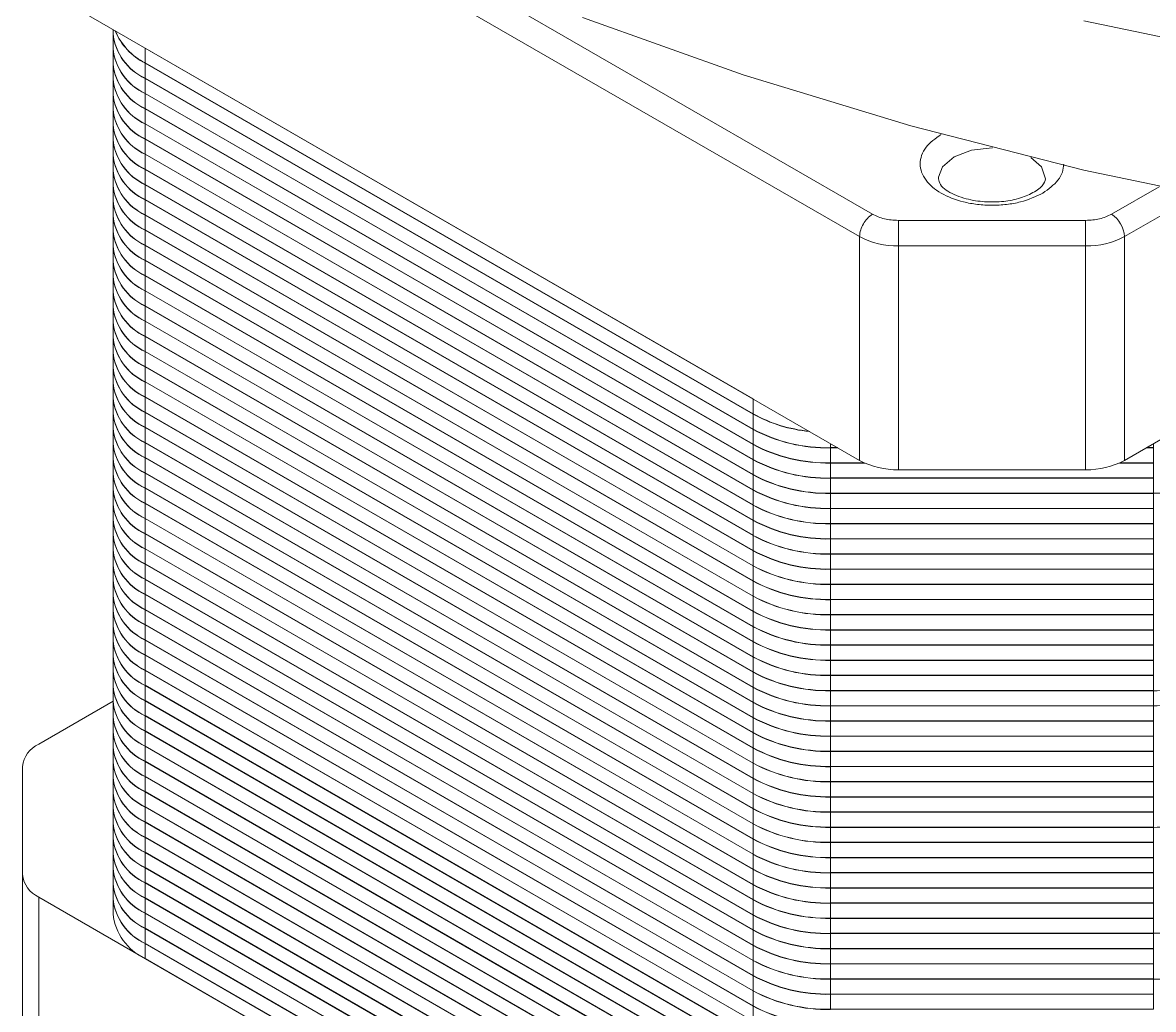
# Model space of a CAD drawing. Header units: millimetres. Extents: x -489 to 1607, y 116 to 1738.
# Drawn here: x 1229.96 to 1260.89, y 1290.42 to 1317.41 of the extents above; entities that cross this region are included whole.
import ezdxf

# ---------------------------------------------------------------- set-up
doc = ezdxf.new("R2010")
doc.units = ezdxf.units.MM

msp = doc.modelspace()

# ---------------------------------------------------------------- linework, layer by layer
at = {"color": 7, "linetype": 'Continuous', "lineweight": 15}
for p, q in [((1252.854, 1311.558), (1230.398, 1324.522)), ((1230.398, 1318.397), (1252.854, 1305.434)), ((1232.433, 1317.222), (1232.433, 1317.116)), ((1232.433, 1317.109), (1232.433, 1317.116)), ((1232.433, 1317.109), (1232.433, 1316.701)), ((1232.433, 1316.694), (1232.433, 1316.701)), ((1232.433, 1316.694), (1232.433, 1316.286)), ((1249.939, 1307.116), (1233.312, 1316.715)), ((1233.312, 1316.307), (1233.312, 1316.715)), ((1232.433, 1316.279), (1232.433, 1316.286)), ((1232.433, 1316.279), (1232.433, 1315.871)), ((1233.312, 1316.307), (1249.939, 1306.708)), ((1249.939, 1306.701), (1233.312, 1316.3)), ((1233.312, 1315.892), (1233.312, 1316.3)), ((1232.433, 1315.864), (1232.433, 1315.871)), ((1232.433, 1315.864), (1232.433, 1315.456)), ((1233.312, 1315.892), (1249.939, 1306.293)), ((1249.939, 1306.286), (1233.312, 1315.885)), ((1233.312, 1315.476), (1233.312, 1315.885)), ((1232.433, 1315.449), (1232.433, 1315.456)), ((1232.433, 1315.449), (1232.433, 1315.04)), ((1233.312, 1315.476), (1249.939, 1305.878)), ((1249.939, 1305.871), (1233.312, 1315.47)), ((1233.312, 1315.061), (1233.312, 1315.47)), ((1232.433, 1315.033), (1232.433, 1315.04)), ((1232.433, 1315.033), (1232.433, 1314.625)), ((1233.312, 1315.061), (1249.939, 1305.462)), ((1249.939, 1305.456), (1233.312, 1315.054)), ((1233.312, 1314.646), (1233.312, 1315.054)), ((1232.433, 1314.618), (1232.433, 1314.625)), ((1232.433, 1314.618), (1232.433, 1314.21)), ((1233.312, 1314.646), (1249.939, 1305.047)), ((1249.939, 1305.04), (1233.312, 1314.639)), ((1233.312, 1314.231), (1233.312, 1314.639)), ((1232.433, 1314.203), (1232.433, 1314.21)), ((1232.433, 1314.203), (1232.433, 1313.795)), ((1233.312, 1314.231), (1249.939, 1304.632)), ((1249.939, 1304.625), (1233.312, 1314.224)), ((1233.312, 1313.816), (1233.312, 1314.224)), ((1232.433, 1313.788), (1232.433, 1313.795)), ((1232.433, 1313.788), (1232.433, 1313.38)), ((1233.312, 1313.816), (1249.939, 1304.217)), ((1249.939, 1304.21), (1233.312, 1313.809)), ((1233.312, 1313.401), (1233.312, 1313.809)), ((1232.433, 1313.373), (1232.433, 1313.38)), ((1232.433, 1313.373), (1232.433, 1312.964)), ((1233.312, 1313.401), (1249.939, 1303.802)), ((1249.939, 1303.795), (1233.312, 1313.394)), ((1233.312, 1312.985), (1233.312, 1313.394)), ((1255.01, 1313.141), (1255.012, 1313.182)), ((1232.433, 1312.957), (1232.433, 1312.964)), ((1232.433, 1312.957), (1232.433, 1312.549)), ((1233.312, 1312.985), (1249.939, 1303.387)), ((1249.939, 1303.38), (1233.312, 1312.978)), ((1233.312, 1312.57), (1233.312, 1312.978)), ((1232.433, 1312.542), (1232.433, 1312.549)), ((1232.433, 1312.542), (1232.433, 1312.134)), ((1233.312, 1312.57), (1249.939, 1302.971)), ((1249.939, 1302.964), (1233.312, 1312.563)), ((1233.312, 1312.155), (1233.312, 1312.563)), ((1232.433, 1312.127), (1232.433, 1312.134)), ((1232.433, 1312.127), (1232.433, 1311.719)), ((1233.312, 1312.155), (1249.939, 1302.556)), ((1249.939, 1302.549), (1233.312, 1312.148)), ((1233.312, 1311.74), (1233.312, 1312.148)), ((1259.036, 1312.001), (1253.914, 1312.001)), ((1232.433, 1311.712), (1232.433, 1311.719)), ((1232.433, 1311.712), (1232.433, 1311.304)), ((1233.312, 1311.74), (1249.939, 1302.141)), ((1249.939, 1302.134), (1233.312, 1311.733)), ((1233.312, 1311.325), (1233.312, 1311.733)), ((1252.854, 1305.434), (1252.854, 1311.558)), ((1260.096, 1311.558), (1260.096, 1305.434)), ((1232.433, 1311.297), (1232.433, 1311.304)), ((1232.433, 1311.297), (1232.433, 1310.888)), ((1233.312, 1311.325), (1249.939, 1301.726)), ((1249.939, 1301.719), (1233.312, 1311.318)), ((1233.312, 1310.909), (1233.312, 1311.318)), ((1259.036, 1311.304), (1253.914, 1311.304)), ((1253.914, 1311.304), (1253.914, 1305.18)), ((1259.036, 1305.18), (1259.036, 1311.304)), ((1260.096, 1305.434), (1270.323, 1311.338)), ((1232.433, 1310.881), (1232.433, 1310.888)), ((1232.433, 1310.881), (1232.433, 1310.473)), ((1233.312, 1310.909), (1249.939, 1301.311)), ((1249.939, 1301.304), (1233.312, 1310.902)), ((1233.312, 1310.494), (1233.312, 1310.902)), ((1232.433, 1310.466), (1232.433, 1310.473)), ((1232.433, 1310.466), (1232.433, 1310.058)), ((1233.312, 1310.494), (1249.939, 1300.895)), ((1249.939, 1300.888), (1233.312, 1310.487)), ((1233.312, 1310.079), (1233.312, 1310.487)), ((1232.433, 1310.051), (1232.433, 1310.058)), ((1232.433, 1310.051), (1232.433, 1309.643)), ((1233.312, 1310.079), (1249.939, 1300.48)), ((1249.939, 1300.473), (1233.312, 1310.072)), ((1233.312, 1309.664), (1233.312, 1310.072)), ((1232.433, 1309.636), (1232.433, 1309.643)), ((1232.433, 1309.636), (1232.433, 1309.228)), ((1233.312, 1309.664), (1249.939, 1300.065)), ((1249.939, 1300.058), (1233.312, 1309.657)), ((1233.312, 1309.249), (1233.312, 1309.657)), ((1232.433, 1309.221), (1232.433, 1309.228)), ((1232.433, 1309.221), (1232.433, 1308.812)), ((1233.312, 1309.249), (1249.939, 1299.65)), ((1249.939, 1299.643), (1233.312, 1309.242)), ((1233.312, 1308.833), (1233.312, 1309.242)), ((1232.433, 1308.806), (1232.433, 1308.812)), ((1232.433, 1308.806), (1232.433, 1308.397)), ((1233.312, 1308.833), (1249.939, 1299.235)), ((1249.939, 1299.228), (1233.312, 1308.827)), ((1233.312, 1308.418), (1233.312, 1308.827)), ((1232.433, 1308.39), (1232.433, 1308.397)), ((1232.433, 1308.39), (1232.433, 1307.982)), ((1233.312, 1308.418), (1249.939, 1298.819)), ((1249.939, 1298.813), (1233.312, 1308.411)), ((1233.312, 1308.003), (1233.312, 1308.411)), ((1232.433, 1307.975), (1232.433, 1307.982)), ((1232.433, 1307.975), (1232.433, 1307.567)), ((1233.312, 1308.003), (1249.939, 1298.404)), ((1249.939, 1298.397), (1233.312, 1307.996)), ((1233.312, 1307.588), (1233.312, 1307.996)), ((1232.433, 1307.56), (1232.433, 1307.567)), ((1232.433, 1307.56), (1232.433, 1307.152)), ((1233.312, 1307.588), (1249.939, 1297.989)), ((1249.939, 1297.982), (1233.312, 1307.581)), ((1233.312, 1307.173), (1233.312, 1307.581)), ((1232.433, 1307.145), (1232.433, 1307.152)), ((1232.433, 1307.145), (1232.433, 1306.737)), ((1233.312, 1307.173), (1249.939, 1297.574)), ((1249.939, 1297.567), (1233.312, 1307.166)), ((1233.312, 1306.757), (1233.312, 1307.166)), ((1249.939, 1307.116), (1249.939, 1306.708)), ((1232.433, 1306.73), (1232.433, 1306.737)), ((1232.433, 1306.73), (1232.433, 1306.321)), ((1233.312, 1306.757), (1249.939, 1297.159)), ((1249.939, 1297.152), (1233.312, 1306.751)), ((1233.312, 1306.342), (1233.312, 1306.751)), ((1249.939, 1306.701), (1249.939, 1306.293)), ((1232.433, 1306.314), (1232.433, 1306.321)), ((1232.433, 1306.314), (1232.433, 1305.906)), ((1233.312, 1306.342), (1249.939, 1296.743)), ((1249.939, 1296.737), (1233.312, 1306.335)), ((1233.312, 1305.927), (1233.312, 1306.335)), ((1249.939, 1306.286), (1249.939, 1305.878)), ((1232.433, 1305.899), (1232.433, 1305.906)), ((1232.433, 1305.899), (1232.433, 1305.491)), ((1233.312, 1305.927), (1249.939, 1296.328)), ((1249.939, 1296.321), (1233.312, 1305.92)), ((1233.312, 1305.512), (1233.312, 1305.92)), ((1249.939, 1305.871), (1249.939, 1305.462)), ((1252.061, 1305.786), (1252.245, 1305.786)), ((1252.257, 1305.779), (1252.061, 1305.779)), ((1252.061, 1305.779), (1252.061, 1305.37)), ((1260.889, 1305.779), (1260.693, 1305.779)), ((1260.705, 1305.786), (1260.889, 1305.786)), ((1260.889, 1305.779), (1260.889, 1305.37)), ((1232.433, 1305.484), (1232.433, 1305.491)), ((1232.433, 1305.484), (1232.433, 1305.076)), ((1233.312, 1305.512), (1249.939, 1295.913)), ((1249.939, 1295.906), (1233.312, 1305.505)), ((1233.312, 1305.097), (1233.312, 1305.505)), ((1249.939, 1305.456), (1249.939, 1305.047)), ((1252.061, 1305.37), (1252.977, 1305.37)), ((1252.992, 1305.363), (1252.061, 1305.363)), ((1252.061, 1305.363), (1252.061, 1304.955)), ((1260.889, 1305.363), (1259.958, 1305.363)), ((1259.973, 1305.37), (1260.889, 1305.37)), ((1260.889, 1305.363), (1260.889, 1304.955)), ((1232.433, 1305.069), (1232.433, 1305.076)), ((1232.433, 1305.069), (1232.433, 1304.661)), ((1233.312, 1305.097), (1249.939, 1295.498)), ((1249.939, 1295.491), (1233.312, 1305.09)), ((1233.312, 1304.682), (1233.312, 1305.09)), ((1249.939, 1305.04), (1249.939, 1304.632)), ((1253.914, 1305.18), (1259.036, 1305.18)), ((1232.433, 1304.654), (1232.433, 1304.661)), ((1233.312, 1304.682), (1249.939, 1295.083)), ((1249.939, 1295.076), (1233.312, 1304.675)), ((1233.312, 1304.266), (1233.312, 1304.675)), ((1252.061, 1304.955), (1260.889, 1304.955)), ((1260.889, 1304.948), (1252.061, 1304.948)), ((1252.061, 1304.948), (1252.061, 1304.54)), ((1260.889, 1304.948), (1260.889, 1304.54)), ((1232.433, 1304.654), (1232.433, 1304.245)), ((1249.939, 1304.625), (1249.939, 1304.217)), ((1252.061, 1304.54), (1260.889, 1304.54)), ((1260.889, 1304.533), (1252.061, 1304.533)), ((1252.061, 1304.533), (1252.061, 1304.125)), ((1260.889, 1304.533), (1260.889, 1304.125)), ((1232.433, 1304.238), (1232.433, 1304.245)), ((1232.433, 1304.238), (1232.433, 1303.83)), ((1233.312, 1304.266), (1249.939, 1294.668)), ((1249.939, 1294.661), (1233.312, 1304.259)), ((1233.312, 1303.851), (1233.312, 1304.259)), ((1249.939, 1304.21), (1249.939, 1303.802)), ((1252.061, 1304.125), (1260.889, 1304.125)), ((1260.889, 1304.118), (1252.061, 1304.118)), ((1252.061, 1304.118), (1252.061, 1303.71)), ((1260.889, 1304.118), (1260.889, 1303.71)), ((1232.433, 1303.823), (1232.433, 1303.83)), ((1232.433, 1303.823), (1232.433, 1303.415)), ((1233.312, 1303.851), (1249.939, 1294.252)), ((1249.939, 1294.245), (1233.312, 1303.844)), ((1233.312, 1303.436), (1233.312, 1303.844)), ((1249.939, 1303.795), (1249.939, 1303.387)), ((1233.312, 1303.436), (1249.939, 1293.837)), ((1249.939, 1293.83), (1233.312, 1303.429)), ((1233.312, 1303.021), (1233.312, 1303.429)), ((1252.061, 1303.71), (1260.889, 1303.71)), ((1260.889, 1303.703), (1252.061, 1303.703)), ((1252.061, 1303.703), (1252.061, 1303.294)), ((1260.889, 1303.703), (1260.889, 1303.294)), ((1232.433, 1303.408), (1232.433, 1303.415)), ((1232.433, 1303.408), (1232.433, 1303)), ((1249.939, 1303.38), (1249.939, 1302.971)), ((1252.061, 1303.294), (1260.889, 1303.294)), ((1260.889, 1303.288), (1252.061, 1303.288)), ((1252.061, 1303.288), (1252.061, 1302.879)), ((1260.889, 1303.288), (1260.889, 1302.879)), ((1232.433, 1302.993), (1232.433, 1303)), ((1232.433, 1302.993), (1232.433, 1302.585)), ((1233.312, 1303.021), (1249.939, 1293.422)), ((1249.939, 1293.415), (1233.312, 1303.014)), ((1233.312, 1302.606), (1233.312, 1303.014)), ((1249.939, 1302.964), (1249.939, 1302.556)), ((1252.061, 1302.879), (1260.889, 1302.879)), ((1260.889, 1302.872), (1252.061, 1302.872)), ((1252.061, 1302.872), (1252.061, 1302.464)), ((1260.889, 1302.872), (1260.889, 1302.464)), ((1232.433, 1302.578), (1232.433, 1302.585)), ((1232.433, 1302.578), (1232.433, 1302.169)), ((1233.312, 1302.606), (1249.939, 1293.007)), ((1249.939, 1293), (1233.312, 1302.599)), ((1233.312, 1302.19), (1233.312, 1302.599)), ((1249.939, 1302.549), (1249.939, 1302.141)), ((1233.312, 1302.19), (1249.939, 1292.592)), ((1249.939, 1292.585), (1233.312, 1302.183)), ((1233.312, 1301.775), (1233.312, 1302.183)), ((1252.061, 1302.464), (1260.889, 1302.464)), ((1260.889, 1302.457), (1252.061, 1302.457)), ((1252.061, 1302.457), (1252.061, 1302.049)), ((1260.889, 1302.457), (1260.889, 1302.049)), ((1232.433, 1302.163), (1232.433, 1302.169)), ((1232.433, 1302.163), (1232.433, 1301.754)), ((1249.939, 1302.134), (1249.939, 1301.726)), ((1252.061, 1302.049), (1260.889, 1302.049)), ((1260.889, 1302.042), (1252.061, 1302.042)), ((1252.061, 1302.042), (1252.061, 1301.634)), ((1260.889, 1302.042), (1260.889, 1301.634)), ((1232.433, 1301.747), (1232.433, 1301.754)), ((1232.433, 1301.747), (1232.433, 1301.339)), ((1233.312, 1301.775), (1249.939, 1292.176)), ((1249.939, 1292.169), (1233.312, 1301.768)), ((1233.312, 1301.36), (1233.312, 1301.768)), ((1249.939, 1301.719), (1249.939, 1301.311)), ((1252.061, 1301.634), (1260.889, 1301.634)), ((1260.889, 1301.627), (1252.061, 1301.627)), ((1252.061, 1301.627), (1252.061, 1301.219)), ((1260.889, 1301.627), (1260.889, 1301.219)), ((1232.433, 1301.332), (1232.433, 1301.339)), ((1232.433, 1301.332), (1232.433, 1300.924)), ((1233.312, 1301.36), (1249.939, 1291.761)), ((1249.939, 1291.754), (1233.312, 1301.353)), ((1233.312, 1300.945), (1233.312, 1301.353)), ((1249.939, 1301.304), (1249.939, 1300.895)), ((1252.061, 1301.219), (1260.889, 1301.219)), ((1260.889, 1301.212), (1252.061, 1301.212)), ((1252.061, 1301.212), (1252.061, 1300.803)), ((1260.889, 1301.212), (1260.889, 1300.803)), ((1232.433, 1300.917), (1232.433, 1300.924)), ((1232.433, 1300.917), (1232.433, 1300.509)), ((1233.312, 1300.945), (1249.939, 1291.346)), ((1249.939, 1291.339), (1233.312, 1300.938)), ((1233.312, 1300.53), (1233.312, 1300.938)), ((1249.939, 1300.888), (1249.939, 1300.48)), ((1252.061, 1300.803), (1260.889, 1300.803)), ((1260.889, 1300.796), (1252.061, 1300.796)), ((1252.061, 1300.796), (1252.061, 1300.388)), ((1260.889, 1300.796), (1260.889, 1300.388)), ((1232.433, 1300.502), (1232.433, 1300.509)), ((1232.433, 1300.502), (1232.433, 1300.093)), ((1233.312, 1300.53), (1249.939, 1290.931)), ((1249.939, 1290.924), (1233.312, 1300.523)), ((1233.312, 1300.114), (1233.312, 1300.523)), ((1249.939, 1300.473), (1249.939, 1300.065)), ((1252.061, 1300.388), (1260.889, 1300.388)), ((1260.889, 1300.381), (1252.061, 1300.381)), ((1252.061, 1300.381), (1252.061, 1299.973)), ((1260.889, 1300.381), (1260.889, 1299.973)), ((1232.433, 1300.087), (1232.433, 1300.093)), ((1232.433, 1300.087), (1232.433, 1299.678)), ((1233.312, 1300.114), (1249.939, 1290.516)), ((1249.939, 1290.509), (1233.312, 1300.108)), ((1233.312, 1299.699), (1233.312, 1300.108)), ((1249.939, 1300.058), (1249.939, 1299.65)), ((1252.061, 1299.973), (1260.889, 1299.973)), ((1260.889, 1299.966), (1252.061, 1299.966)), ((1252.061, 1299.966), (1252.061, 1299.558)), ((1260.889, 1299.966), (1260.889, 1299.558)), ((1232.433, 1299.671), (1232.433, 1299.678)), ((1232.433, 1299.671), (1232.433, 1299.263)), ((1233.312, 1299.699), (1249.939, 1290.1)), ((1249.939, 1290.094), (1233.312, 1299.692)), ((1233.312, 1299.284), (1233.312, 1299.692)), ((1249.939, 1299.643), (1249.939, 1299.235)), ((1252.061, 1299.558), (1260.889, 1299.558)), ((1260.889, 1299.551), (1252.061, 1299.551)), ((1252.061, 1299.551), (1252.061, 1299.143)), ((1260.889, 1299.551), (1260.889, 1299.143)), ((1232.433, 1299.256), (1232.433, 1299.263)), ((1232.433, 1299.256), (1232.433, 1298.848)), ((1233.312, 1299.284), (1249.939, 1289.685)), ((1249.939, 1289.678), (1233.312, 1299.277)), ((1233.312, 1298.869), (1233.312, 1299.277)), ((1249.939, 1299.228), (1249.939, 1298.819)), ((1252.061, 1299.143), (1260.889, 1299.143)), ((1260.889, 1299.136), (1252.061, 1299.136)), ((1252.061, 1299.136), (1252.061, 1298.727)), ((1260.889, 1299.136), (1260.889, 1298.727)), ((1232.433, 1298.849), (1230.398, 1297.674)), ((1232.433, 1298.841), (1232.433, 1298.848)), ((1232.433, 1298.841), (1232.433, 1298.433)), ((1233.312, 1298.869), (1249.939, 1289.27)), ((1249.939, 1289.263), (1233.312, 1298.862)), ((1233.312, 1298.454), (1233.312, 1298.862)), ((1249.939, 1298.813), (1249.939, 1298.404)), ((1252.061, 1298.727), (1260.889, 1298.727)), ((1260.889, 1298.72), (1252.061, 1298.72)), ((1252.061, 1298.72), (1252.061, 1298.312)), ((1260.889, 1298.72), (1260.889, 1298.312)), ((1232.433, 1298.426), (1232.433, 1298.433)), ((1232.433, 1298.426), (1232.433, 1298.018)), ((1233.312, 1298.454), (1249.939, 1288.855)), ((1249.939, 1288.848), (1233.312, 1298.447)), ((1233.312, 1298.038), (1233.312, 1298.447)), ((1249.939, 1298.397), (1249.939, 1297.989)), ((1252.061, 1298.312), (1260.889, 1298.312)), ((1260.889, 1298.305), (1252.061, 1298.305)), ((1252.061, 1298.305), (1252.061, 1297.897)), ((1260.889, 1298.305), (1260.889, 1297.897)), ((1232.433, 1298.011), (1232.433, 1298.018)), ((1232.433, 1298.011), (1232.433, 1297.602)), ((1233.312, 1298.038), (1249.939, 1288.44)), ((1249.939, 1288.433), (1233.312, 1298.032)), ((1233.312, 1297.623), (1233.312, 1298.032)), ((1249.939, 1297.982), (1249.939, 1297.574)), ((1252.061, 1297.897), (1260.889, 1297.897)), ((1260.889, 1297.89), (1252.061, 1297.89)), ((1252.061, 1297.89), (1252.061, 1297.482)), ((1260.889, 1297.89), (1260.889, 1297.482)), ((1232.433, 1297.595), (1232.433, 1297.602)), ((1232.433, 1297.595), (1232.433, 1297.187)), ((1233.312, 1297.623), (1249.939, 1288.024)), ((1249.939, 1288.018), (1233.312, 1297.616)), ((1233.312, 1297.208), (1233.312, 1297.616)), ((1249.939, 1297.567), (1249.939, 1297.159)), ((1252.061, 1297.482), (1260.889, 1297.482)), ((1260.889, 1297.475), (1252.061, 1297.475)), ((1252.061, 1297.475), (1252.061, 1297.067)), ((1260.889, 1297.475), (1260.889, 1297.067)), ((1229.958, 1297.062), (1229.958, 1294.105)), ((1232.433, 1297.18), (1232.433, 1297.187)), ((1232.433, 1297.18), (1232.433, 1296.772)), ((1233.312, 1297.208), (1249.939, 1287.609)), ((1249.939, 1287.602), (1233.312, 1297.201)), ((1233.312, 1296.793), (1233.312, 1297.201)), ((1249.939, 1297.152), (1249.939, 1296.743)), ((1252.061, 1297.067), (1260.889, 1297.067)), ((1260.889, 1297.06), (1252.061, 1297.06)), ((1252.061, 1297.06), (1252.061, 1296.651)), ((1260.889, 1297.06), (1260.889, 1296.651)), ((1232.433, 1296.765), (1232.433, 1296.772)), ((1232.433, 1296.765), (1232.433, 1296.357)), ((1233.312, 1296.793), (1249.939, 1287.194)), ((1249.939, 1287.187), (1233.312, 1296.786)), ((1233.312, 1296.378), (1233.312, 1296.786)), ((1249.939, 1296.737), (1249.939, 1296.328)), ((1252.061, 1296.651), (1260.889, 1296.651)), ((1260.889, 1296.645), (1252.061, 1296.645)), ((1252.061, 1296.645), (1252.061, 1296.236)), ((1260.889, 1296.645), (1260.889, 1296.236)), ((1232.433, 1296.35), (1232.433, 1296.357)), ((1232.433, 1296.35), (1232.433, 1295.942)), ((1233.312, 1296.378), (1249.939, 1286.779)), ((1249.939, 1286.772), (1233.312, 1296.371)), ((1233.312, 1295.963), (1233.312, 1296.371)), ((1249.939, 1296.321), (1249.939, 1295.913)), ((1252.061, 1296.236), (1260.889, 1296.236)), ((1260.889, 1296.229), (1252.061, 1296.229)), ((1252.061, 1296.229), (1252.061, 1295.821)), ((1260.889, 1296.229), (1260.889, 1295.821)), ((1232.433, 1295.935), (1232.433, 1295.942)), ((1232.433, 1295.935), (1232.433, 1295.526)), ((1233.312, 1295.963), (1249.939, 1286.364)), ((1249.939, 1286.357), (1233.312, 1295.956)), ((1233.312, 1295.547), (1233.312, 1295.956)), ((1249.939, 1295.906), (1249.939, 1295.498)), ((1252.061, 1295.821), (1260.889, 1295.821)), ((1260.889, 1295.814), (1252.061, 1295.814)), ((1252.061, 1295.814), (1252.061, 1295.406)), ((1260.889, 1295.814), (1260.889, 1295.406)), ((1232.433, 1295.519), (1232.433, 1295.526)), ((1232.433, 1295.519), (1232.433, 1295.111)), ((1233.312, 1295.547), (1249.939, 1285.949)), ((1249.939, 1285.942), (1233.312, 1295.54)), ((1233.312, 1295.132), (1233.312, 1295.54)), ((1249.939, 1295.491), (1249.939, 1295.083)), ((1252.061, 1295.406), (1260.889, 1295.406)), ((1260.889, 1295.399), (1252.061, 1295.399)), ((1252.061, 1295.399), (1252.061, 1294.991)), ((1260.889, 1295.399), (1260.889, 1294.991)), ((1232.433, 1295.104), (1232.433, 1295.111)), ((1232.433, 1295.104), (1232.433, 1294.696)), ((1233.312, 1295.132), (1249.939, 1285.533)), ((1249.939, 1285.526), (1233.312, 1295.125)), ((1233.312, 1294.717), (1233.312, 1295.125)), ((1249.939, 1295.076), (1249.939, 1294.668)), ((1252.061, 1294.991), (1260.889, 1294.991)), ((1260.889, 1294.984), (1252.061, 1294.984)), ((1252.061, 1294.984), (1252.061, 1294.575)), ((1260.889, 1294.984), (1260.889, 1294.575)), ((1232.433, 1294.689), (1232.433, 1294.696)), ((1232.433, 1294.689), (1232.433, 1294.281)), ((1233.312, 1294.717), (1249.939, 1285.118)), ((1249.939, 1285.111), (1233.312, 1294.71)), ((1233.312, 1294.302), (1233.312, 1294.71)), ((1249.939, 1294.661), (1249.939, 1294.252)), ((1252.061, 1294.575), (1260.889, 1294.575)), ((1260.889, 1294.569), (1252.061, 1294.569)), ((1252.061, 1294.569), (1252.061, 1294.16)), ((1260.889, 1294.569), (1260.889, 1294.16)), ((1232.433, 1294.274), (1232.433, 1294.281)), ((1232.433, 1294.274), (1232.433, 1293.866)), ((1233.312, 1294.302), (1249.939, 1284.703)), ((1249.939, 1284.696), (1233.312, 1294.295)), ((1233.312, 1293.887), (1233.312, 1294.295)), ((1249.939, 1294.245), (1249.939, 1293.837)), ((1252.061, 1294.16), (1260.889, 1294.16)), ((1260.889, 1294.153), (1252.061, 1294.153)), ((1252.061, 1294.153), (1252.061, 1293.745)), ((1260.889, 1294.153), (1260.889, 1293.745)), ((1229.958, 1286.348), (1229.958, 1294.105)), ((1232.433, 1293.859), (1232.433, 1293.866)), ((1232.433, 1293.859), (1232.433, 1293.45)), ((1233.312, 1293.887), (1249.939, 1284.288)), ((1249.939, 1284.281), (1233.312, 1293.88)), ((1233.312, 1293.471), (1233.312, 1293.88)), ((1249.939, 1293.83), (1249.939, 1293.422)), ((1252.061, 1293.745), (1260.889, 1293.745)), ((1260.889, 1293.738), (1252.061, 1293.738)), ((1252.061, 1293.738), (1252.061, 1293.33)), ((1260.889, 1293.738), (1260.889, 1293.33)), ((1230.398, 1293.493), (1252.854, 1280.529)), ((1230.398, 1293.493), (1230.398, 1285.736)), ((1232.433, 1293.444), (1232.433, 1293.45)), ((1232.433, 1293.444), (1232.433, 1293.035)), ((1233.312, 1293.471), (1249.939, 1283.873)), ((1249.939, 1283.866), (1233.312, 1293.464)), ((1233.312, 1293.056), (1233.312, 1293.464)), ((1249.939, 1293.415), (1249.939, 1293.007)), ((1252.061, 1293.33), (1260.889, 1293.33)), ((1260.889, 1293.323), (1252.061, 1293.323)), ((1252.061, 1293.323), (1252.061, 1292.915)), ((1260.889, 1293.323), (1260.889, 1292.915)), ((1233.312, 1293.056), (1249.939, 1283.457)), ((1249.939, 1283.45), (1233.312, 1293.049)), ((1233.312, 1292.641), (1233.312, 1293.049)), ((1249.939, 1293), (1249.939, 1292.592)), ((1252.061, 1292.915), (1260.889, 1292.915)), ((1260.889, 1292.908), (1252.061, 1292.908)), ((1252.061, 1292.908), (1252.061, 1292.5)), ((1260.889, 1292.908), (1260.889, 1292.5)), ((1233.312, 1292.641), (1249.939, 1283.042)), ((1249.939, 1283.035), (1233.312, 1292.634)), ((1233.312, 1292.226), (1233.312, 1292.634)), ((1249.939, 1292.585), (1249.939, 1292.176)), ((1252.061, 1292.5), (1260.889, 1292.5)), ((1260.889, 1292.493), (1252.061, 1292.493)), ((1252.061, 1292.493), (1252.061, 1292.084)), ((1260.889, 1292.493), (1260.889, 1292.084)), ((1233.312, 1292.226), (1249.939, 1282.627)), ((1249.939, 1282.62), (1233.312, 1292.219)), ((1233.312, 1291.811), (1233.312, 1292.219)), ((1249.939, 1292.169), (1249.939, 1291.761)), ((1252.061, 1292.084), (1260.889, 1292.084)), ((1260.889, 1292.077), (1252.061, 1292.077)), ((1252.061, 1292.077), (1252.061, 1291.669)), ((1260.889, 1292.077), (1260.889, 1291.669)), ((1233.312, 1291.811), (1249.939, 1282.212)), ((1249.939, 1291.754), (1249.939, 1291.346)), ((1252.061, 1291.669), (1260.889, 1291.669)), ((1260.889, 1291.662), (1252.061, 1291.662)), ((1252.061, 1291.662), (1252.061, 1291.254)), ((1260.889, 1291.662), (1260.889, 1291.254)), ((1249.939, 1291.339), (1249.939, 1290.931)), ((1252.061, 1291.254), (1260.889, 1291.254)), ((1260.889, 1291.247), (1252.061, 1291.247)), ((1252.061, 1291.247), (1252.061, 1290.839)), ((1260.889, 1291.247), (1260.889, 1290.839)), ((1249.939, 1290.924), (1249.939, 1290.516)), ((1252.061, 1290.839), (1260.889, 1290.839)), ((1260.889, 1290.832), (1252.061, 1290.832)), ((1252.061, 1290.832), (1252.061, 1290.424)), ((1260.889, 1290.832), (1260.889, 1290.424)), ((1249.939, 1290.509), (1249.939, 1290.1)), ((1252.061, 1290.424), (1260.889, 1290.424))]:
    msp.add_line(p, q, dxfattribs=at)
at = {"color": 8, "linetype": 'Continuous', "lineweight": 15}
for p, q in [((1253.207, 1312.17), (1240.117, 1319.727)), ((1261.045, 1312.922), (1259.743, 1312.17)), ((1262.086, 1312.706), (1260.096, 1311.558)), ((1252.061, 1305.892), (1252.061, 1305.786)), ((1260.889, 1305.892), (1260.889, 1305.786))]:
    msp.add_line(p, q, dxfattribs=at)
at = {"color": 7, "linetype": 'Continuous', "lineweight": 15, "flags": 128}
for points in [[(1258.987, 1317.461), (1263.856, 1316.445), (1268.835, 1315.625), (1273.899, 1315.005), (1279.026, 1314.588), (1284.191, 1314.377), (1289.368, 1314.371), (1294.534, 1314.572), (1299.663, 1314.978), (1304.732, 1315.588), (1309.716, 1316.398), (1314.591, 1317.404), (1319.334, 1318.602)], [(1245.269, 1317.553), (1249.671, 1315.98), (1254.251, 1314.587), (1258.987, 1313.379), (1263.856, 1312.362), (1268.835, 1311.542), (1273.899, 1310.922), (1279.026, 1310.505), (1284.191, 1310.294), (1289.368, 1310.288), (1294.534, 1310.489), (1299.663, 1310.895), (1304.732, 1311.505), (1309.716, 1312.315), (1314.591, 1313.321), (1319.334, 1314.519), (1323.923, 1315.904), (1328.335, 1317.467)], [(1253.914, 1312.001), (1253.914, 1311.937), (1253.914, 1311.86), (1253.914, 1311.772), (1253.914, 1311.678), (1253.914, 1311.58), (1253.914, 1311.483), (1253.914, 1311.39), (1253.914, 1311.304)], [(1259.036, 1312.001), (1259.036, 1311.971), (1259.036, 1311.937), (1259.036, 1311.9), (1259.036, 1311.86), (1259.036, 1311.817), (1259.036, 1311.772), (1259.036, 1311.726), (1259.036, 1311.678)], [(1259.036, 1311.304), (1259.036, 1311.346), (1259.036, 1311.39), (1259.036, 1311.435), (1259.036, 1311.483), (1259.036, 1311.531), (1259.036, 1311.58), (1259.036, 1311.629), (1259.036, 1311.678)]]:
    msp.add_lwpolyline(points, dxfattribs=at)
at = {"color": 8, "linetype": 'Continuous', "lineweight": 15, "flags": 128}
for points in [[(1255.012, 1313.182), (1255.121, 1313.465), (1255.439, 1313.739), (1255.914, 1313.923), (1256.475, 1313.987), (1256.492, 1313.987)], [(1257.535, 1313.725), (1257.828, 1313.465), (1257.94, 1313.141)]]:
    msp.add_lwpolyline(points, dxfattribs=at)
at = {"color": 7, "linetype": 'Continuous', "lineweight": 15}
for centre, radius, start, end in [((1233.935, 1317.266), 1.509, 185.694, 245.6262), ((1233.935, 1317.259), 1.509, 185.694, 245.6262), ((1234.105, 1317.857), 1.747, 202.4494, 243.0223), ((1234.114, 1317.876), 1.762, 203.6165, 242.9313), ((1233.935, 1316.851), 1.509, 185.694, 245.6262), ((1233.935, 1316.844), 1.509, 185.694, 245.6262), ((1233.935, 1316.436), 1.509, 185.694, 245.6262), ((1233.935, 1316.429), 1.509, 185.694, 245.6262), ((1233.935, 1316.02), 1.509, 185.694, 245.6262), ((1233.935, 1316.013), 1.509, 185.694, 245.6262), ((1233.935, 1315.605), 1.509, 185.694, 245.6262), ((1233.935, 1315.598), 1.509, 185.694, 245.6262), ((1233.935, 1315.19), 1.509, 185.694, 245.6262), ((1233.935, 1315.183), 1.509, 185.694, 245.6262), ((1233.935, 1314.775), 1.509, 185.694, 245.6262), ((1233.935, 1314.768), 1.509, 185.694, 245.6262), ((1233.935, 1314.36), 1.509, 185.694, 245.6262), ((1233.935, 1314.353), 1.509, 185.694, 245.6262), ((1233.935, 1313.944), 1.509, 185.694, 245.6262), ((1233.935, 1313.938), 1.509, 185.694, 245.6262), ((1233.935, 1313.529), 1.509, 185.694, 245.6262), ((1233.935, 1313.522), 1.509, 185.694, 245.6262), ((1233.935, 1313.114), 1.509, 185.694, 245.6262), ((1233.935, 1313.107), 1.509, 185.694, 245.6262), ((1233.935, 1312.699), 1.509, 185.694, 245.6262), ((1233.935, 1312.692), 1.509, 185.694, 245.6262), ((1233.935, 1312.284), 1.509, 185.694, 245.6262), ((1233.935, 1312.277), 1.509, 185.694, 245.6262), ((1253.589, 1311.558), 0.721, 121.9532, 151.1405), ((1259.329, 1311.523), 0.768, 2.6049, 57.3961), ((1253.575, 1311.533), 0.722, 148.8601, 178.0435), ((1233.935, 1311.869), 1.509, 185.694, 245.6262), ((1233.935, 1311.862), 1.509, 185.694, 245.6262), ((1253.871, 1313.468), 2.164, 241.959, 271.1446), ((1259.079, 1313.468), 2.164, 268.8562, 298.0397), ((1233.935, 1311.453), 1.509, 185.694, 245.6262), ((1233.935, 1311.446), 1.509, 185.694, 245.6262), ((1233.935, 1311.038), 1.509, 185.694, 245.6262), ((1233.935, 1311.031), 1.509, 185.694, 245.6262), ((1233.935, 1310.623), 1.509, 185.694, 245.6262), ((1233.935, 1310.616), 1.509, 185.694, 245.6262), ((1233.935, 1310.208), 1.509, 185.694, 245.6262), ((1233.935, 1310.201), 1.509, 185.694, 245.6262), ((1233.935, 1309.793), 1.509, 185.694, 245.6262), ((1233.935, 1309.786), 1.509, 185.694, 245.6262), ((1233.935, 1309.377), 1.509, 185.694, 245.6262), ((1233.935, 1309.37), 1.509, 185.694, 245.6262), ((1233.935, 1308.962), 1.509, 185.694, 245.6262), ((1233.935, 1308.955), 1.509, 185.694, 245.6262), ((1233.935, 1308.547), 1.509, 185.694, 245.6262), ((1233.935, 1308.54), 1.509, 185.694, 245.6262), ((1233.935, 1308.132), 1.509, 185.694, 245.6262), ((1233.935, 1308.125), 1.509, 185.694, 245.6262), ((1233.935, 1307.717), 1.509, 185.694, 245.6262), ((1233.935, 1307.71), 1.509, 185.694, 245.6262), ((1233.935, 1307.301), 1.509, 185.694, 245.6262), ((1233.935, 1307.294), 1.509, 185.694, 245.6262), ((1233.935, 1306.886), 1.509, 185.694, 245.6262), ((1233.935, 1306.879), 1.509, 185.694, 245.6262), ((1251.867, 1310.229), 4.014, 241.3068, 264.2668), ((1251.869, 1310.228), 4.02, 241.3142, 264.4572), ((1233.935, 1306.471), 1.509, 185.694, 245.6262), ((1233.935, 1306.464), 1.509, 185.694, 245.6262), ((1251.974, 1310.113), 4.329, 241.9594, 271.1442), ((1251.974, 1310.106), 4.329, 241.9594, 271.1442), ((1233.935, 1306.056), 1.509, 185.694, 245.6262), ((1233.935, 1306.049), 1.509, 185.694, 245.6262), ((1251.974, 1309.698), 4.329, 241.9594, 271.1442), ((1251.974, 1309.691), 4.329, 241.9594, 271.1442), ((1233.935, 1305.641), 1.509, 185.694, 245.6262), ((1233.935, 1305.634), 1.509, 185.694, 245.6262), ((1251.974, 1309.283), 4.329, 241.9594, 271.1442), ((1251.974, 1309.276), 4.329, 241.9594, 271.1442), ((1253.871, 1307.344), 2.164, 241.959, 271.1446), ((1259.079, 1307.344), 2.164, 268.8562, 298.0397), ((1233.935, 1305.225), 1.509, 185.694, 245.6262), ((1233.935, 1305.219), 1.509, 185.694, 245.6262), ((1251.974, 1308.868), 4.329, 241.9594, 271.1442), ((1251.974, 1308.861), 4.329, 241.9594, 271.1442), ((1260.976, 1308.868), 4.329, 268.8562, 298.0397), ((1233.935, 1304.81), 1.509, 185.694, 245.6262), ((1233.935, 1304.803), 1.509, 185.694, 245.6262), ((1251.974, 1308.453), 4.329, 241.9594, 271.1442), ((1251.974, 1308.446), 4.329, 241.9594, 271.1442), ((1233.935, 1304.395), 1.509, 185.694, 245.6262), ((1233.935, 1304.388), 1.509, 185.694, 245.6262), ((1251.974, 1308.037), 4.329, 241.9594, 271.1442), ((1251.974, 1308.031), 4.329, 241.9594, 271.1442), ((1233.935, 1303.98), 1.509, 185.694, 245.6262), ((1233.935, 1303.973), 1.509, 185.694, 245.6262), ((1251.974, 1307.622), 4.329, 241.9594, 271.1442), ((1251.974, 1307.615), 4.329, 241.9594, 271.1442), ((1233.935, 1303.565), 1.509, 185.694, 245.6262), ((1233.935, 1303.558), 1.509, 185.694, 245.6262), ((1251.974, 1307.207), 4.329, 241.9594, 271.1442), ((1251.974, 1307.2), 4.329, 241.9594, 271.1442), ((1233.935, 1303.15), 1.509, 185.694, 245.6262), ((1233.935, 1303.143), 1.509, 185.694, 245.6262), ((1251.974, 1306.792), 4.329, 241.9594, 271.1442), ((1251.974, 1306.785), 4.329, 241.9594, 271.1442), ((1233.935, 1302.734), 1.509, 185.694, 245.6262), ((1233.935, 1302.727), 1.509, 185.694, 245.6262), ((1251.974, 1306.377), 4.329, 241.9594, 271.1442), ((1251.974, 1306.37), 4.329, 241.9594, 271.1442), ((1233.935, 1302.319), 1.509, 185.694, 245.6262), ((1233.935, 1302.312), 1.509, 185.694, 245.6262), ((1251.974, 1305.961), 4.329, 241.9594, 271.1442), ((1251.974, 1305.955), 4.329, 241.9594, 271.1442), ((1233.935, 1301.904), 1.509, 185.694, 245.6262), ((1233.935, 1301.897), 1.509, 185.694, 245.6262), ((1251.974, 1305.546), 4.329, 241.9594, 271.1442), ((1251.974, 1305.539), 4.329, 241.9594, 271.1442), ((1233.935, 1301.489), 1.509, 185.694, 245.6262), ((1233.935, 1301.482), 1.509, 185.694, 245.6262), ((1251.974, 1305.131), 4.329, 241.9594, 271.1442), ((1251.974, 1305.124), 4.329, 241.9594, 271.1442), ((1233.935, 1301.074), 1.509, 185.694, 245.6262), ((1233.935, 1301.067), 1.509, 185.694, 245.6262), ((1251.974, 1304.716), 4.329, 241.9594, 271.1442), ((1251.974, 1304.709), 4.329, 241.9594, 271.1442), ((1233.935, 1300.658), 1.509, 185.694, 245.6262), ((1233.935, 1300.651), 1.509, 185.694, 245.6262), ((1251.974, 1304.301), 4.329, 241.9594, 271.1442), ((1251.974, 1304.294), 4.329, 241.9594, 271.1442), ((1233.935, 1300.243), 1.509, 185.694, 245.6262), ((1233.935, 1300.236), 1.509, 185.694, 245.6262), ((1251.974, 1303.886), 4.329, 241.9594, 271.1442), ((1251.974, 1303.879), 4.329, 241.9594, 271.1442), ((1233.935, 1299.828), 1.509, 185.694, 245.6262), ((1233.935, 1299.821), 1.509, 185.694, 245.6262), ((1251.974, 1303.47), 4.329, 241.9594, 271.1442), ((1251.974, 1303.463), 4.329, 241.9594, 271.1442), ((1260.926, 1303.847), 4.711, 269.5547, 289.3316), ((1233.935, 1299.413), 1.509, 185.694, 245.6262), ((1233.935, 1299.406), 1.509, 185.694, 245.6262), ((1251.974, 1303.055), 4.329, 241.9594, 271.1442), ((1251.974, 1303.048), 4.329, 241.9594, 271.1442), ((1233.935, 1298.998), 1.509, 185.694, 245.6262), ((1233.935, 1298.991), 1.509, 185.694, 245.6262), ((1251.974, 1302.64), 4.329, 241.9594, 271.1442), ((1251.974, 1302.633), 4.329, 241.9594, 271.1442), ((1260.926, 1303.438), 4.711, 269.5547, 289.3316), ((1233.935, 1298.582), 1.509, 185.694, 245.6262), ((1233.935, 1298.575), 1.509, 185.694, 245.6262), ((1251.974, 1302.225), 4.329, 241.9594, 271.1442), ((1251.974, 1302.218), 4.329, 241.9594, 271.1442), ((1233.935, 1298.167), 1.509, 185.694, 245.6262), ((1233.935, 1298.16), 1.509, 185.694, 245.6262), ((1251.974, 1301.81), 4.329, 241.9594, 271.1442), ((1251.974, 1301.803), 4.329, 241.9594, 271.1442), ((1230.709, 1296.987), 0.754, 114.3738, 174.3066), ((1233.935, 1297.752), 1.509, 185.694, 245.6262), ((1233.935, 1297.745), 1.509, 185.694, 245.6262), ((1251.974, 1301.394), 4.329, 241.9594, 271.1442), ((1251.974, 1301.387), 4.329, 241.9594, 271.1442), ((1233.935, 1297.337), 1.509, 185.694, 245.6262), ((1233.935, 1297.33), 1.509, 185.694, 245.6262), ((1251.974, 1300.979), 4.329, 241.9594, 271.1442), ((1251.974, 1300.972), 4.329, 241.9594, 271.1442), ((1233.935, 1296.922), 1.509, 185.694, 245.6262), ((1233.935, 1296.915), 1.509, 185.694, 245.6262), ((1251.974, 1300.564), 4.329, 241.9594, 271.1442), ((1251.974, 1300.557), 4.329, 241.9594, 271.1442), ((1233.935, 1296.506), 1.509, 185.694, 245.6262), ((1233.935, 1296.5), 1.509, 185.694, 245.6262), ((1251.974, 1300.149), 4.329, 241.9594, 271.1442), ((1251.974, 1300.142), 4.329, 241.9594, 271.1442), ((1233.935, 1296.091), 1.509, 185.694, 245.6262), ((1233.935, 1296.084), 1.509, 185.694, 245.6262), ((1251.974, 1299.734), 4.329, 241.9594, 271.1442), ((1251.974, 1299.727), 4.329, 241.9594, 271.1442), ((1233.935, 1295.676), 1.509, 185.694, 245.6262), ((1233.935, 1295.669), 1.509, 185.694, 245.6262), ((1251.974, 1299.318), 4.329, 241.9594, 271.1442), ((1251.974, 1299.312), 4.329, 241.9594, 271.1442), ((1260.926, 1300.11), 4.711, 269.5547, 289.3316), ((1233.935, 1295.261), 1.509, 185.694, 245.6262), ((1233.935, 1295.254), 1.509, 185.694, 245.6262), ((1251.974, 1298.903), 4.329, 241.9594, 271.1442), ((1251.974, 1298.896), 4.329, 241.9594, 271.1442), ((1233.935, 1294.846), 1.509, 185.694, 245.6262), ((1233.935, 1294.839), 1.509, 185.694, 245.6262), ((1251.974, 1298.488), 4.329, 241.9594, 271.1442), ((1251.974, 1298.481), 4.329, 241.9594, 271.1442), ((1233.935, 1294.431), 1.509, 185.694, 245.6262), ((1233.935, 1294.424), 1.509, 185.694, 245.6262), ((1251.974, 1298.073), 4.329, 241.9594, 271.1442), ((1251.974, 1298.066), 4.329, 241.9594, 271.1442), ((1230.709, 1294.18), 0.754, 185.694, 245.6267), ((1233.935, 1294.015), 1.509, 185.694, 245.6262), ((1233.935, 1294.008), 1.509, 185.694, 245.6262), ((1251.974, 1297.658), 4.329, 241.9594, 271.1442), ((1251.974, 1297.651), 4.329, 241.9594, 271.1442), ((1233.935, 1293.6), 1.509, 185.694, 245.6262), ((1233.935, 1293.593), 1.509, 185.694, 245.6262), ((1251.974, 1297.242), 4.329, 241.9594, 271.1442), ((1251.974, 1297.236), 4.329, 241.9594, 271.1442), ((1233.935, 1293.185), 1.509, 185.694, 245.6262), ((1251.974, 1296.827), 4.329, 241.9594, 271.1442), ((1251.974, 1296.82), 4.329, 241.9594, 271.1442), ((1260.926, 1297.211), 4.711, 269.5547, 289.3316), ((1251.974, 1296.412), 4.329, 241.9594, 271.1442), ((1251.974, 1296.405), 4.329, 241.9594, 271.1442), ((1251.974, 1295.997), 4.329, 241.9594, 271.1442), ((1251.974, 1295.99), 4.329, 241.9594, 271.1442), ((1251.974, 1295.582), 4.329, 241.9594, 271.1442), ((1251.974, 1295.575), 4.329, 241.9594, 271.1442), ((1260.926, 1295.958), 4.711, 269.5547, 289.3316), ((1251.974, 1295.167), 4.329, 241.9594, 271.1442), ((1251.974, 1295.16), 4.329, 241.9594, 271.1442), ((1251.974, 1294.751), 4.329, 241.9594, 271.1442), ((1251.974, 1294.744), 4.329, 241.9594, 271.1442), ((1251.974, 1294.336), 4.329, 241.9594, 271.1442), ((1251.974, 1294.329), 4.329, 241.9594, 271.1442)]:
    msp.add_arc(centre, radius, start, end, dxfattribs=at)
for points, knots in [([(1257.864, 1312.747), (1257.671, 1312.657), (1257.373, 1312.518), (1256.876, 1312.431), (1256.475, 1312.407), (1256.074, 1312.431), (1255.582, 1312.521), (1255.052, 1312.728), (1254.693, 1313.034), (1254.537, 1313.318), (1254.496, 1313.55), (1254.538, 1313.781), (1254.688, 1314.068), (1254.929, 1314.24), (1255.086, 1314.352)], [0, 0, 0, 0, 0.119721, 0.184817, 0.25, 0.315095, 0.380278, 0.499999, 0.619722, 0.684816, 0.750001, 0.815096, 0.880279, 1, 1, 1, 1]), ([(1257.94, 1313.141), (1257.927, 1313.082), (1257.907, 1312.996), (1257.731, 1312.84), (1257.515, 1312.708), (1257.156, 1312.572), (1256.685, 1312.499), (1256.277, 1312.504), (1255.948, 1312.549), (1255.684, 1312.611), (1255.423, 1312.707), (1255.2, 1312.834), (1255.041, 1312.985), (1255.021, 1313.088), (1255.01, 1313.141)], [0, 0, 0, 0, 0.14365, 0.207206, 0.265112, 0.366607, 0.463632, 0.557046, 0.607183, 0.667543, 0.73752, 0.816396, 0.903768, 1, 1, 1, 1]), ([(1253.914, 1312.001), (1253.782, 1312.009), (1253.517, 1312.025), (1253.311, 1312.122), (1253.207, 1312.17)], [0, 0, 0, 0, 0.4996, 1, 1, 1, 1]), ([(1259.743, 1312.17), (1259.64, 1312.122), (1259.433, 1312.025), (1259.168, 1312.009), (1259.036, 1312.001)], [0, 0, 0, 0, 0.499595, 1, 1, 1, 1])]:
    msp.add_open_spline(points, degree=3, knots=knots, dxfattribs=at)
at = {"color": 8, "linetype": 'Continuous', "lineweight": 15}
msp.add_open_spline([(1258.438, 1313.538), (1258.43, 1313.465), (1258.414, 1313.315), (1258.26, 1313.032), (1258.02, 1312.859), (1257.864, 1312.747)], degree=3, knots=[0, 0, 0, 0, 0.250876, 0.514956, 1, 1, 1, 1], dxfattribs=at)

doc.saveas('drawing.dxf')
